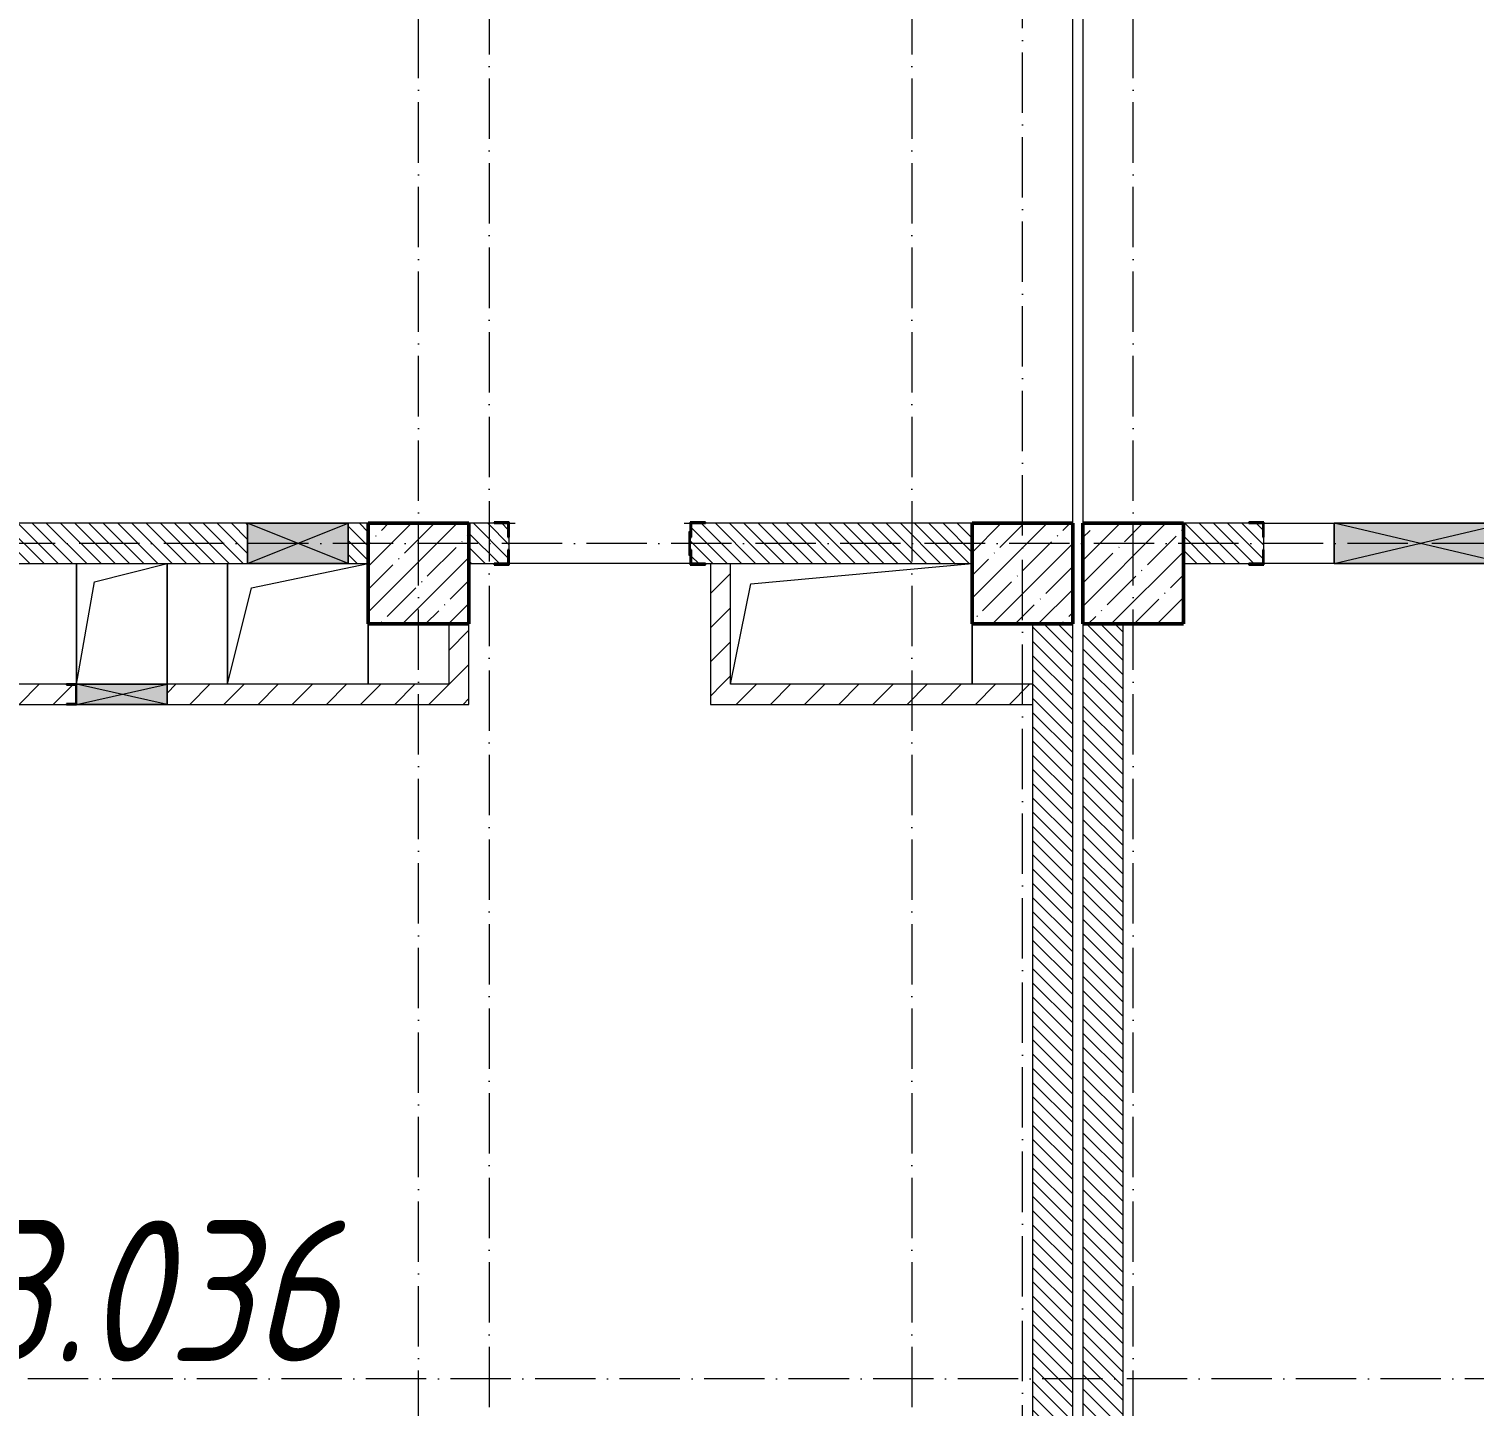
# Model space of a CAD drawing. Header units: millimetres. Extents: x -12989 to 629078, y -109036 to 555275.
# Drawn here: x 350434 to 357615, y -85169 to -78326 of the extents above; entities that cross this region are included whole.
import ezdxf

# ---------------------------------------------------------------- set-up
doc = ezdxf.new("R2010")
doc.units = ezdxf.units.MM
doc.linetypes.add('50_200_ШТРИХ_1Т_ш5_п1_п1_', pattern=[700, 500, -100, 0, -100])
for name, color, linetype, lineweight in [('4 -стяжа', 7, 'Continuous', 30), ('A-DETL-GENF-OTLN', 7, 'Continuous', 9), ('A-FLOR-____-OTLN', 7, 'Continuous', 9), ('A-GENM-____-MCUT', 7, 'Continuous', 25), ('A-GENM-____-OTLN', 7, 'Continuous', 9), ('A-GENM-____-OTLN-1', 7, 'Continuous', 25), ('A-GLAZ-____-OTLN', 7, 'Continuous', 9), ('A-WALL-____-MCUT-3', 7, 'Continuous', 9), ('A-WALL-____-PATT-1', 7, 'Continuous', 9), ('A-WALL-FNSH-MCUT-1', 7, 'Continuous', 9), ('I-WALL-____-OTLN', 7, 'Continuous', 9), ('S-COLS-____-MCUT', 7, 'Continuous', 50), ('S-COLS-____-OTLN', 7, 'Continuous', 9), ('S-GRID-____-OTLN-1', 7, '50_200_ШТРИХ_1Т_ш5_п1_п1_', 9), ('Марки помещений', 7, 'Continuous', 9)]:
    doc.layers.add(name, color=color, linetype=linetype, lineweight=lineweight)
doc.layers.get('4 -стяжа').off()
doc.styles.add('ISOCPEUR_I_2', font='isocpeui.ttf', dxfattribs={"width": 0.85, "height": 2.3})
pattern_1 = [(135, (283770.707, -86863.456), (-35.35534, -35.35534), [])]
pattern_2 = [(45, (283770.71, -86863.46), (-84.85281, 84.85281), [])]

# ---------------------------------------------------------------- blocks, each defined once
blk = doc.blocks.new('BSC_Колонна _Прямоугольная - 500х500-V61-АР1_План отверстий 3 этажа в осях 1-64_А-ГГ')
at = {"layer": 'S-COLS-____-OTLN'}
h = blk.add_hatch(dxfattribs=at)
h.set_pattern_fill('FP_98', color=256, style=0, pattern_type=2)
h.set_pattern_definition([(45, (-68600, -5831.04), (-114.04925, 114.04925), []), (45, (-68485.95, -5831.04), (-114.04925, 114.04925), [201.613, -40.323, 3.353, -36.97])])
h.paths.add_polyline_path([(-250, -250), (250, -250), (250, 250), (-250, 250)], flags=0)
at = {"layer": 'S-COLS-____-MCUT'}
for p, q in [((250, 250), (-250, 250)), ((-250, 250), (-250, -250)), ((250, -250), (250, 250)), ((-250, -250), (250, -250))]:
    blk.add_line(p, q, dxfattribs=at)
blk = doc.blocks.new('BSC_Колонна _Прямоугольная - 500х500-V132-АР1_План отверстий 3 этажа в осях 1-64_А-ГГ')
at = {"layer": 'S-COLS-____-OTLN'}
h = blk.add_hatch(dxfattribs=at)
h.set_pattern_fill('FP_155', color=256, style=0, pattern_type=2)
h.set_pattern_definition([(45, (-71600, -5831.04), (-114.04925, 114.04925), []), (45, (-71485.95, -5831.04), (-114.04925, 114.04925), [201.613, -40.323, 3.353, -36.97])])
h.paths.add_polyline_path([(-250, -250), (250, -250), (250, 250), (-250, 250)], flags=0)
at = {"layer": 'S-COLS-____-MCUT'}
for p, q in [((250, 250), (-250, 250)), ((-250, 250), (-250, -250)), ((250, -250), (250, 250)), ((-250, -250), (250, -250))]:
    blk.add_line(p, q, dxfattribs=at)
blk = doc.blocks.new('BSC_Колонна _Прямоугольная - 500х500-V150-АР1_План отверстий 3 этажа в осях 1-64_А-ГГ')
at = {"layer": 'S-COLS-____-OTLN'}
h = blk.add_hatch(dxfattribs=at)
h.set_pattern_fill('FP_173', color=256, style=0, pattern_type=2)
h.set_pattern_definition([(45, (-72150, -5831.04), (-114.04925, 114.04925), []), (45, (-72035.95, -5831.04), (-114.04925, 114.04925), [201.613, -40.323, 3.353, -36.97])])
h.paths.add_polyline_path([(-250, -250), (250, -250), (250, 250), (-250, 250)], flags=0)
at = {"layer": 'S-COLS-____-MCUT'}
for p, q in [((250, 250), (-250, 250)), ((-250, 250), (-250, -250)), ((250, -250), (250, 250)), ((-250, -250), (250, -250))]:
    blk.add_line(p, q, dxfattribs=at)
blk = doc.blocks.new('154_Фахверк_СКБ_Швеллер - Тип_100_3960-28318856-АР1_План отверстий 3 этажа в осях 1-64_А-ГГ')
at = {"layer": 'A-GENM-____-MCUT'}
for p, q in [((175, 50), (125, 50)), ((125, 50), (125, -50)), ((128, 47), (175, 47)), ((128, -47), (128, 47)), ((175, 47), (175, 50)), ((125, -50), (175, -50)), ((175, -47), (128, -47)), ((175, -50), (175, -47))]:
    blk.add_line(p, q, dxfattribs=at)
blk = doc.blocks.new('Фахверк_СКБ_Уголок - 200_3960_зеркало-28268689-АР1_План отверстий 3 этажа в осях 1-64_А-ГГ')
at = {"layer": 'A-GENM-____-MCUT'}
for p, q in [((200, 156), (125, 156)), ((125, 156), (125, 81)), ((131, 81), (131, 150)), ((131, 150), (200, 150)), ((200, 150), (200, 156)), ((125, 81), (131, 81)), ((131, 19), (125, 19)), ((125, 19), (125, -56)), ((131, -50), (131, 19)), ((125, -56), (200, -56)), ((200, -50), (131, -50)), ((200, -56), (200, -50))]:
    blk.add_line(p, q, dxfattribs=at)
blk = doc.blocks.new('154_Стойка_СКБ_Уголок - СМ-2480_200-28346303-АР1_План отверстий 3 этажа в осях 1-64_А-ГГ')
at = {"layer": 'A-GENM-____-MCUT'}
for p, q in [((125, 156), (125, 81)), ((200, 156), (125, 156)), ((131, 81), (131, 150)), ((131, 150), (200, 150)), ((200, 150), (200, 156)), ((125, 81), (131, 81)), ((131, 19), (125, 19)), ((125, 19), (125, -56)), ((131, -50), (131, 19)), ((125, -56), (200, -56)), ((200, -50), (131, -50)), ((200, -56), (200, -50))]:
    blk.add_line(p, q, dxfattribs=at)
blk = doc.blocks.new('Стойка_Влож_Полоса боковая - Полоса-28213942-АР1_План отверстий 3 этажа в осях 1-64_А-ГГ')
at = {"layer": 'A-GENM-____-OTLN'}
for p, q in [((-5, 60), (0, 60)), ((-5, -60), (-5, 60)), ((0, 31), (0, -31)), ((0, -60), (-5, -60))]:
    blk.add_line(p, q, dxfattribs=at)
blk = doc.blocks.new('Фахверк_СКБ_Уголок - 200_3960-28268576-АР1_План отверстий 3 этажа в осях 1-64_А-ГГ')
at = {"layer": 'A-GENM-____-MCUT'}
for p, q in [((200, 156), (125, 156)), ((125, 156), (125, 81)), ((131, 81), (131, 150)), ((131, 150), (200, 150)), ((200, 150), (200, 156)), ((125, 81), (131, 81)), ((131, 19), (125, 19)), ((125, 19), (125, -56)), ((131, -50), (131, 19)), ((125, -56), (200, -56)), ((200, -50), (131, -50)), ((200, -56), (200, -50))]:
    blk.add_line(p, q, dxfattribs=at)
blk = doc.blocks.new('AR_Отверстие прямоугольное _в плите_ - AR_Отверстие прямоугольное _в плите_-30552548-АР1_План отверстий 3 этажа в осях 1-64_А-ГГ')
at = {"layer": 'A-GENM-____-OTLN'}
for p, q in [((-500, 200), (600, 300)), ((-600, -300), (-500, 200)), ((600, -300), (600, 0))]:
    blk.add_line(p, q, dxfattribs=at)
blk = doc.blocks.new('AR_Отверстие прямоугольное _в плите_ - AR_Отверстие прямоугольное _в плите_-30552550-АР1_План отверстий 3 этажа в осях 1-64_А-ГГ')
at = {"layer": 'A-GENM-____-OTLN'}
for p, q in [((-350, 300), (-350, -300)), ((-230, 180), (350, 300)), ((-350, -300), (-230, 180)), ((350, -300), (350, 0))]:
    blk.add_line(p, q, dxfattribs=at)
blk = doc.blocks.new('AR_Отверстие прямоугольное _в плите_ - AR_Отверстие прямоугольное _в плите_-30552643-АР1_План отверстий 3 этажа в осях 1-64_А-ГГ')
at = {"layer": 'A-GENM-____-OTLN'}
for p, q in [((-225, 300), (-225, -300)), ((-135, 210), (225, 300)), ((225, -300), (225, 300)), ((-225, -300), (-135, 210))]:
    blk.add_line(p, q, dxfattribs=at)
blk = doc.blocks.new('AR_Отверстие прямоугольное _в стене_ - AR_Отверстие прямоугольное _в стене__ОВ-36951366-АР1_План отверстий 3 этажа в осях 1-64_А-ГГ')
at = {"layer": 'A-GLAZ-____-OTLN'}
blk.add_hatch(color=256, dxfattribs=at).paths.add_polyline_path([(225, 50), (-225, 50), (-225, -50), (225, -50), (225, 47)], flags=0)
at = {"layer": 'A-DETL-GENF-OTLN'}
for p, q in [((-225, -50), (-225, 50)), ((-225, 50), (225, 50)), ((225, 50), (-225, -50)), ((-225, 50), (225, -50)), ((225, 50), (-225, 50)), ((-225, 50), (-225, -50)), ((225, -50), (-225, -50)), ((-225, -50), (225, -50))]:
    blk.add_line(p, q, dxfattribs=at)
blk = doc.blocks.new('AR_Отверстие прямоугольное _в стене_ - AR_Отверстие прямоугольное _в стене__ОВ-36927705-АР1_План отверстий 3 этажа в осях 1-64_А-ГГ')
at = {"layer": 'A-GLAZ-____-OTLN'}
blk.add_hatch(color=256, dxfattribs=at).paths.add_polyline_path([(-425, 100), (-425, -100), (425, -100), (425, 100)], flags=0)
at = {"layer": 'A-DETL-GENF-OTLN'}
for p, q in [((-425, -100), (-425, 100)), ((-425, 100), (425, 100)), ((425, 100), (-425, -100)), ((-425, 100), (425, -100)), ((425, 100), (-425, 100)), ((-425, 100), (-425, -100)), ((425, 100), (425, -100)), ((425, -100), (425, 100)), ((425, -100), (-425, -100)), ((-425, -100), (425, -100))]:
    blk.add_line(p, q, dxfattribs=at)
blk = doc.blocks.new('AR_Отверстие прямоугольное _в стене__БезПР - AR_Отверстие прямоугольное _в стене__БезПР-36899155-АР1_План отверстий 3 этажа в осях 1-64_А-ГГ')
at = {"layer": 'A-GLAZ-____-OTLN'}
blk.add_hatch(color=256, dxfattribs=at).paths.add_polyline_path([(250, 100), (-250, 100), (-250, -100), (250, -100)], flags=0)
at = {"layer": 'A-DETL-GENF-OTLN'}
for p, q in [((-250, -100), (-250, 100)), ((-250, 100), (250, 100)), ((250, 100), (-250, -100)), ((-250, 100), (250, -100)), ((250, 100), (-250, 100)), ((-250, 100), (-250, -100)), ((250, 100), (250, -100)), ((250, -100), (250, 100)), ((250, -100), (-250, -100)), ((-250, -100), (250, -100))]:
    blk.add_line(p, q, dxfattribs=at)
at = {"layer": 'A-GLAZ-____-OTLN'}
blk.add_line((250, 100), (-250, 100), dxfattribs=at)
blk = doc.blocks.new('3эт')
at = {"layer": 'S-GRID-____-OTLN-1', "color": 251, "ltscale": 0.6, "true_color": 0x636466}
for p, q in [((352720.7, -36982.5), (352720.7, -91346.1)), ((354820.7, -36982.5), (354820.7, -91173.5)), ((352370.7, -91173.5), (352370.7, -76712.9)), ((355370.7, -91346.1), (355370.7, -76712.9)), ((355920.7, -91173.5), (355920.7, -76712.9)), ((374089.5, -80882.4), (279101.9, -80882.4)), ((387697.2, -85032.4), (279101.9, -85032.4))]:
    blk.add_line(p, q, dxfattribs=at)

msp = doc.modelspace()

# ---------------------------------------------------------------- hatches: boundary and pattern name
at = {"layer": 'A-WALL-____-PATT-1'}
h = msp.add_hatch(dxfattribs=at)
h.set_pattern_fill('FP_6', color=256, style=0, pattern_type=2)
h.set_pattern_definition(pattern_1)
h.paths.add_polyline_path([(352020.7074, -80982.4142), (352120.7074, -80982.4142), (352120.7074, -80782.4142), (352020.7074, -80782.4142), (352020.7074, -80976.5318)], flags=0)
h.paths.add_polyline_path([(351520.7074, -80982.4142), (351520.7074, -80782.4142), (348726.7074, -80782.7671), (348726.7074, -80851.4142), (348720.7074, -80851.4142), (348720.7074, -80913.4142), (348726.7074, -80913.4142), (348726.7074, -80982.4142), (350920.6735, -80982.4142)], flags=0)
h.paths.add_polyline_path([(346945.7074, -80982.4142), (347014.7074, -80982.4142), (347014.7074, -80913.4142), (347020.7074, -80913.4142), (347020.7074, -80851.4142), (347014.7074, -80851.4142), (347014.7074, -80782.4142), (346620.7074, -80782.4142), (346620.7074, -80982.4142)], flags=0)
h = msp.add_hatch(dxfattribs=at)
h.set_pattern_fill('FP_6', color=256, style=0, pattern_type=2)
h.set_pattern_definition(pattern_1)
h.paths.add_polyline_path([(353726.7074, -80982.4142), (355120.7074, -80982.4142), (355120.7074, -80782.4142), (353726.7074, -80782.4142), (353726.7074, -80851.4142), (353720.7074, -80851.4142), (353720.7074, -80913.4142), (353726.7074, -80913.4142), (353726.7074, -80981.557)], flags=0)
h.paths.add_polyline_path([(352814.7074, -80982.4142), (352814.7074, -80913.4142), (352820.7074, -80913.4142), (352820.7074, -80851.4142), (352814.7074, -80851.4142), (352814.7074, -80782.4142), (352620.7074, -80782.4142), (352620.7074, -80982.4142), (352745.7074, -80982.4142)], flags=0)
h = msp.add_hatch(dxfattribs=at)
h.set_pattern_fill('FP_6', color=256, style=0, pattern_type=2)
h.set_pattern_definition(pattern_1)
h.paths.add_polyline_path([(358345.7074, -80982.4142), (358670.7074, -80982.4142), (358670.7074, -80782.4142), (358276.7074, -80782.4142), (358276.7074, -80851.4142), (358270.7074, -80851.4142), (358270.7074, -80913.4142), (358276.7074, -80913.4142), (358276.7074, -80982.4142)], flags=0)
h.paths.add_polyline_path([(356170.7074, -80982.4142), (356564.7074, -80982.4142), (356564.7074, -80913.4142), (356570.7074, -80913.4142), (356570.7074, -80851.4142), (356564.7074, -80851.4142), (356564.7074, -80782.4142), (356170.7074, -80782.4142)], flags=0)
h = msp.add_hatch(dxfattribs=at)
h.set_pattern_fill('FP_4', color=256, style=0, pattern_type=2)
h.set_pattern_definition(pattern_2)
h.paths.add_polyline_path([(353920.7074, -81582.4142), (353920.7074, -80982.4142), (353820.7074, -80982.4142), (353820.7074, -81582.4142)], flags=0)
h = msp.add_hatch(dxfattribs=at)
h.set_pattern_fill('FP_4', color=256, style=0, pattern_type=2)
h.set_pattern_definition(pattern_2)
h.paths.add_polyline_path([(352620.7074, -81582.4142), (352620.7074, -81282.4142), (352520.7074, -81282.4142), (352520.7074, -81582.4142)], flags=0)
h = msp.add_hatch(dxfattribs=at)
h.set_pattern_fill('FP_6', color=256, style=0, pattern_type=2)
h.set_pattern_definition(pattern_1)
h.paths.add_polyline_path([(355620.7074, -88282.4142), (355620.7074, -81282.4142), (355420.7074, -81282.4142), (355420.7074, -88282.4142)], flags=0)
h = msp.add_hatch(dxfattribs=at)
h.set_pattern_fill('FP_6', color=256, style=0, pattern_type=2)
h.set_pattern_definition(pattern_1)
h.paths.add_polyline_path([(355870.7074, -88282.4142), (355870.7074, -81282.4142), (355670.7074, -81282.4142), (355670.7074, -88282.4142)], flags=0)
h = msp.add_hatch(dxfattribs=at)
h.set_pattern_fill('FP_4', color=256, style=0, pattern_type=2)
h.set_pattern_definition(pattern_2)
h.paths.add_polyline_path([(349170.7074, -81682.4142), (350620.7074, -81682.4142), (350620.7074, -81679.4142), (350667.7074, -81679.4142), (350667.7074, -81585.4142), (350620.7074, -81585.4142), (350620.7074, -81582.4142), (349170.7074, -81582.4142), (349170.7074, -81679.4142)], flags=0)
h.paths.add_polyline_path([(352620.7074, -81682.4142), (352620.7074, -81582.4142), (351120.7074, -81582.4142), (351120.7074, -81682.4142)], flags=0)
h = msp.add_hatch(dxfattribs=at)
h.set_pattern_fill('FP_4', color=256, style=0, pattern_type=2)
h.set_pattern_definition(pattern_2)
h.paths.add_polyline_path([(355420.7074, -81682.4142), (355420.7074, -81582.4142), (353820.7074, -81582.4142), (353820.7074, -81682.4142), (354455.602, -81682.4142)], flags=0)

# ---------------------------------------------------------------- linework, layer by layer
at = {"layer": 'A-FLOR-____-OTLN'}
for p, q in [((355620.7074, -80782.4142), (355620.7074, -77882.4142)), ((355670.7074, -77882.4142), (355670.7074, -80782.4142)), ((350670.7074, -81582.4142), (350670.7074, -80982.4142)), ((351120.7074, -80982.4142), (351120.7074, -81582.4142)), ((351420.7074, -81582.4142), (351420.7074, -80982.4142)), ((352120.7074, -81282.4142), (352120.7074, -81582.4142)), ((355120.7074, -81282.4142), (355120.7074, -81582.4142))]:
    msp.add_line(p, q, dxfattribs=at)
at = {"layer": 'A-WALL-____-MCUT-3'}
for p, q in [((351520.7074, -80782.4142), (348795.7074, -80782.4142)), ((352120.7074, -80782.4142), (352020.7074, -80782.4142)), ((352745.7074, -80782.4142), (352620.7074, -80782.4142)), ((355120.7074, -80782.4142), (353795.7074, -80782.4142)), ((356495.7074, -80782.4142), (356170.7074, -80782.4142)), ((352820.7074, -80913.4142), (352820.7074, -80851.4142)), ((356570.7074, -80913.4142), (356570.7074, -80851.4142)), ((348795.7074, -80982.4142), (351520.7074, -80982.4142)), ((352020.7074, -80982.4142), (352120.7074, -80982.4142)), ((352620.7074, -80982.4142), (352745.7074, -80982.4142)), ((353795.7074, -80982.4142), (355120.7074, -80982.4142)), ((356170.7074, -80982.4142), (356495.7074, -80982.4142)), ((355420.7074, -81282.4142), (355420.7074, -88282.4142)), ((355620.7074, -88282.4142), (355620.7074, -81282.4142)), ((355670.7074, -81282.4142), (355670.7074, -88282.4142)), ((355870.7074, -88282.4142), (355870.7074, -81282.4142))]:
    msp.add_line(p, q, dxfattribs=at)
at = {"layer": 'A-WALL-FNSH-MCUT-1'}
for p, q in [((353820.7074, -80982.4142), (353820.7074, -81682.4142)), ((353920.7074, -81582.4142), (353920.7074, -80982.4142)), ((352520.7074, -81282.4142), (352520.7074, -81582.4142)), ((352620.7074, -81682.4142), (352620.7074, -81282.4142)), ((350620.7074, -81582.4142), (349170.7074, -81582.4142)), ((352520.7074, -81582.4142), (351120.7074, -81582.4142)), ((355420.7074, -81582.4142), (353920.7074, -81582.4142)), ((349070.7074, -81682.4142), (350620.7074, -81682.4142)), ((351120.7074, -81682.4142), (352620.7074, -81682.4142)), ((353820.7074, -81682.4142), (355420.7074, -81682.4142))]:
    msp.add_line(p, q, dxfattribs=at)
at = {"layer": 'I-WALL-____-OTLN'}
for p, q in [((352820.7074, -80782.4142), (352850.7074, -80782.4142)), ((353690.7074, -80782.4142), (353720.7074, -80782.4142)), ((356570.7074, -80782.4142), (356920.7074, -80782.4142)), ((353720.7074, -80982.4142), (352820.7074, -80982.4142)), ((356920.7074, -80982.4142), (356570.7074, -80982.4142))]:
    msp.add_line(p, q, dxfattribs=at)

# ---------------------------------------------------------------- block references
at = {"layer": '4 -стяжа'}
msp.add_blockref('3эт', (0, 0), dxfattribs=at)
at = {"layer": 'A-GENM-____-OTLN'}
for name, p in [('Стойка_Влож_Полоса боковая - Полоса-28213942-АР1_План отверстий 3 этажа в осях 1-64_А-ГГ', (353720.7074, -80882.4142)), ('AR_Отверстие прямоугольное _в плите_ - AR_Отверстие прямоугольное _в плите_-30552643-АР1_План отверстий 3 этажа в осях 1-64_А-ГГ', (350895.7074, -81282.4142)), ('AR_Отверстие прямоугольное _в плите_ - AR_Отверстие прямоугольное _в плите_-30552550-АР1_План отверстий 3 этажа в осях 1-64_А-ГГ', (351770.7074, -81282.4142)), ('AR_Отверстие прямоугольное _в плите_ - AR_Отверстие прямоугольное _в плите_-30552548-АР1_План отверстий 3 этажа в осях 1-64_А-ГГ', (354520.7074, -81282.4142))]:
    msp.add_blockref(name, p, dxfattribs=at)
at = {"layer": 'A-GENM-____-OTLN-1', "rotation": 180}
for name, p in [('Фахверк_СКБ_Уголок - 200_3960_зеркало-28268689-АР1_План отверстий 3 этажа в осях 1-64_А-ГГ', (352945.7074, -80832.4142)), ('Фахверк_СКБ_Уголок - 200_3960-28268576-АР1_План отверстий 3 этажа в осях 1-64_А-ГГ', (356695.7074, -80832.4142)), ('154_Фахверк_СКБ_Швеллер - Тип_100_3960-28318856-АР1_План отверстий 3 этажа в осях 1-64_А-ГГ', (350795.7074, -81632.4142))]:
    msp.add_blockref(name, p, dxfattribs=at)
at = {"layer": 'A-GENM-____-OTLN-1'}
msp.add_blockref('154_Стойка_СКБ_Уголок - СМ-2480_200-28346303-АР1_План отверстий 3 этажа в осях 1-64_А-ГГ', (353595.7074, -80932.4142), dxfattribs=at)
at = {"layer": 'A-GLAZ-____-OTLN', "rotation": 180}
for name, p in [('AR_Отверстие прямоугольное _в стене__БезПР - AR_Отверстие прямоугольное _в стене__БезПР-36899155-АР1_План отверстий 3 этажа в осях 1-64_А-ГГ', (351770.7074, -80882.4142)), ('AR_Отверстие прямоугольное _в стене_ - AR_Отверстие прямоугольное _в стене__ОВ-36927705-АР1_План отверстий 3 этажа в осях 1-64_А-ГГ', (357345.7074, -80882.4142)), ('AR_Отверстие прямоугольное _в стене_ - AR_Отверстие прямоугольное _в стене__ОВ-36951366-АР1_План отверстий 3 этажа в осях 1-64_А-ГГ', (350895.7074, -81632.4142))]:
    msp.add_blockref(name, p, dxfattribs=at)
at = {"layer": 'S-COLS-____-OTLN'}
for name, p in [('BSC_Колонна _Прямоугольная - 500х500-V61-АР1_План отверстий 3 этажа в осях 1-64_А-ГГ', (352370.7074, -81032.4142)), ('BSC_Колонна _Прямоугольная - 500х500-V132-АР1_План отверстий 3 этажа в осях 1-64_А-ГГ', (355370.7074, -81032.4142)), ('BSC_Колонна _Прямоугольная - 500х500-V150-АР1_План отверстий 3 этажа в осях 1-64_А-ГГ', (355920.7074, -81032.4142))]:
    msp.add_blockref(name, p, dxfattribs=at)

# ---------------------------------------------------------------- texts
at = {"layer": 'Марки помещений', "insert": (350120.9955, -84246.3806), "char_height": 700, "width": 785.65375, "attachment_point": 1, "style": 'ISOCPEUR_I_2'}
msp.add_mtext('3.036', dxfattribs=at)

doc.saveas('drawing.dxf')
